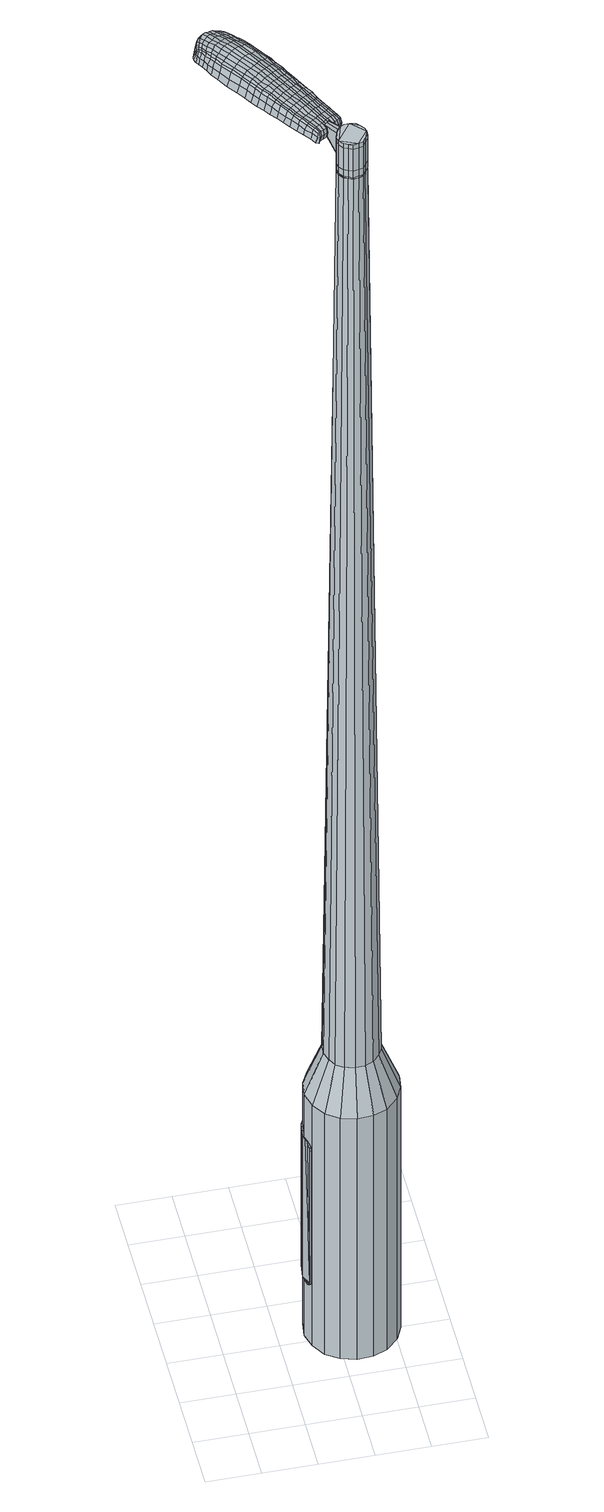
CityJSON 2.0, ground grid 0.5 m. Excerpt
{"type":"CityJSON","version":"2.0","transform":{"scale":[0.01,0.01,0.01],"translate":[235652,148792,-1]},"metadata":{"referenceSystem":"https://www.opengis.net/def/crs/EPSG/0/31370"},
"CityObjects":{
"object1":{"type":"GenericCityObject","attributes":{"cluster":105,"mean_distance_to_centroid":0.199,"new_centroid_x":235653.18,"new_centroid_y":148793.1,"mean_distance_to_camera":7.08,"H1":-46.33,"H2":-63.72,"Z_final":113.81,"cluster2":-1,"proj_x":235655.33,"proj_y":148791.67,"id_line":62693,"bearing_l":213.71,"distance":2.59,"orientation":"right","G_obj":123.71},"geometry":[{"type":"MultiSurface","lod":"2","boundaries":[[[0,1,2,3]],[[1,4,5,2]],[[4,6,7,5]],[[6,8,9,7]],[[8,10,11,9]],[[10,12,13,11]],[[12,14,15,13]],[[14,16,17,15]],[[16,18,19,17]],[[18,20,21,19]],[[20,22,23,21]],[[22,24,25,23]],[[24,26,27,25]],[[26,28,29,27]],[[28,30,31,29]],[[30,32,33,31]],[[32,34,35,33]],[[34,0,3,35]],[[36,37,38,39]],[[38,40,41,42]],[[41,43,42]],[[42,44,45,46]],[[45,47,46]],[[46,48,49,50]],[[49,51,50]],[[42,46,50,38]],[[50,52,39,38]],[[53,36,39]],[[2,5,7,35]],[[7,9,11,15]],[[11,13,15]],[[15,17,19,23]],[[19,21,23]],[[23,25,27,31]],[[27,29,31]],[[15,23,31,7]],[[31,33,35,7]],[[3,2,35]],[[1,0,54,55]],[[0,34,56,54]],[[34,32,57,56]],[[32,30,58,57]],[[30,28,59,58]],[[28,26,60,59]],[[26,24,61,60]],[[24,22,62,61]],[[22,20,63,62]],[[20,18,64,63]],[[18,16,65,64]],[[16,14,66,65]],[[14,12,67,66]],[[12,10,68,67]],[[10,8,69,68]],[[8,6,70,69]],[[6,4,71,70]],[[4,1,55,71]],[[55,54,72,73]],[[54,56,74,72]],[[56,57,75,74]],[[57,58,76,75]],[[58,59,77,76]],[[59,60,78,77]],[[60,61,79,78]],[[61,62,80,79]],[[62,63,81,80]],[[63,64,82,81]],[[64,65,83,82]],[[65,66,84,83]],[[66,67,85,84]],[[67,68,86,85]],[[68,69,87,86]],[[69,70,88,87]],[[70,71,89,88]],[[71,55,73,89]],[[90,91,92,93]],[[94,95,91,90]],[[75,96,95,94]],[[97,98,96,75]],[[99,100,98,97]],[[101,102,100,99]],[[79,103,102,101]],[[104,105,103,79]],[[81,106,105,104]],[[107,108,106,81]],[[83,109,108,107]],[[110,111,109,83]],[[112,113,111,110]],[[114,115,113,112]],[[87,116,115,114]],[[117,118,116,87]],[[119,120,118,117]],[[93,92,120,119]],[[121,122,123,124]],[[125,121,124,126]],[[127,125,126,128]],[[129,127,128,130]],[[131,129,130,132]],[[133,131,132,134]],[[135,133,134,136]],[[137,135,136,138]],[[139,137,138,140]],[[141,139,140,142]],[[143,141,142,144]],[[145,143,144,146]],[[147,145,146,148]],[[149,147,148,150]],[[151,149,150,152]],[[153,151,152,154]],[[73,72,90,93]],[[72,74,94,90]],[[74,75,94]],[[76,97,75]],[[76,77,99,97]],[[77,78,101,99]],[[78,79,101]],[[80,104,79]],[[80,81,104]],[[82,107,81]],[[82,83,107]],[[84,110,83]],[[84,85,112,110]],[[85,86,114,112]],[[86,87,114]],[[88,117,87]],[[88,89,119,117]],[[89,73,93,119]],[[155,156,92,91]],[[156,157,120,92]],[[157,158,118,120]],[[158,116,118]],[[159,115,116]],[[159,160,113,115]],[[160,161,111,113]],[[161,109,111]],[[162,108,109]],[[162,106,108]],[[163,105,106]],[[163,103,105]],[[164,102,103]],[[164,165,100,102]],[[165,166,98,100]],[[166,96,98]],[[167,95,96]],[[167,155,91,95]],[[39,52,153,168]],[[156,155,169,154]],[[53,39,168,122]],[[155,167,123,169]],[[36,53,122,121]],[[167,96,124,123]],[[37,36,121,125]],[[96,166,126,124]],[[38,37,125,127]],[[166,165,128,126]],[[40,38,127,129]],[[165,164,130,128]],[[41,40,129,131]],[[164,103,132,130]],[[43,41,131,133]],[[103,163,134,132]],[[42,43,133,135]],[[163,106,136,134]],[[44,42,135,137]],[[106,162,138,136]],[[45,44,137,139]],[[162,109,140,138]],[[47,45,139,141]],[[109,161,142,140]],[[46,47,141,143]],[[161,160,144,142]],[[48,46,143,145]],[[160,159,146,144]],[[49,48,145,147]],[[159,116,148,146]],[[51,49,147,149]],[[116,158,150,148]],[[50,51,149,151]],[[158,157,152,150]],[[52,50,151,153]],[[157,156,154,152]],[[153,154,170,171]],[[154,169,172,170]],[[169,123,173,172]],[[123,122,174,173]],[[122,168,175,174]],[[168,153,171,175]],[[176,177,178,179]],[[180,176,179,181]],[[176,180,182,183]],[[177,176,183,184]],[[185,186,187,188]],[[189,185,188,190]],[[185,189,191,192]],[[186,185,192,193]],[[194,195,196,197]],[[198,194,197,199]],[[194,198,200,201]],[[195,194,201,202]],[[203,204,205,206]],[[207,203,206,208]],[[203,207,209,210]],[[204,203,210,211]],[[212,213,214,215]],[[216,212,215,217]],[[212,216,218,219]],[[213,212,219,220]],[[221,222,223,224]],[[225,221,224,226]],[[221,225,227,228]],[[222,221,228,229]],[[230,231,232,233]],[[222,230,233,223]],[[230,222,229,234]],[[231,230,234,235]],[[236,237,238,239]],[[231,236,239,232]],[[236,231,235,240]],[[237,236,240,241]],[[242,180,181,243]],[[237,242,243,238]],[[242,237,241,244]],[[180,242,244,182]],[[245,246,247,248]],[[249,245,248,250]],[[245,249,251,252]],[[246,245,252,253]],[[254,255,256,257]],[[246,254,257,247]],[[254,246,253,258]],[[255,254,258,259]],[[260,261,262,263]],[[255,260,263,256]],[[260,255,259,264]],[[261,260,264,265]],[[266,267,268,269]],[[261,266,269,262]],[[266,261,265,270]],[[267,266,270,271]],[[272,177,184,273]],[[267,272,273,268]],[[272,267,271,274]],[[177,272,274,178]],[[275,276,277,278]],[[279,275,278,280]],[[275,279,281,282]],[[276,275,282,283]],[[284,285,286,287]],[[276,284,287,277]],[[284,276,283,288]],[[285,284,288,289]],[[290,291,292,293]],[[285,290,293,286]],[[290,285,289,294]],[[291,290,294,295]],[[296,189,190,297]],[[291,296,297,292]],[[296,291,295,298]],[[189,296,298,191]],[[299,300,301,302]],[[303,299,302,304]],[[299,303,305,306]],[[300,299,306,307]],[[308,309,310,311]],[[300,308,311,301]],[[308,300,307,312]],[[309,308,312,313]],[[314,315,316,317]],[[309,314,317,310]],[[314,309,313,318]],[[315,314,318,319]],[[320,321,322,323]],[[315,320,323,316]],[[320,315,319,324]],[[321,320,324,325]],[[326,186,193,327]],[[321,326,327,322]],[[326,321,325,328]],[[186,326,328,187]],[[329,215,214,330]],[[331,329,330,332]],[[329,331,333,334]],[[215,329,334,217]],[[335,331,332,336]],[[337,335,336,338]],[[335,337,339,340]],[[331,335,340,333]],[[341,337,338,342]],[[343,341,342,344]],[[341,343,345,346]],[[337,341,346,339]],[[347,343,344,348]],[[349,347,348,350]],[[347,349,351,352]],[[343,347,352,345]],[[353,349,350,354]],[[204,353,354,205]],[[353,204,211,355]],[[349,353,355,351]],[[356,357,202,201]],[[358,356,201,200]],[[356,358,359,360]],[[357,356,360,361]],[[362,363,361,360]],[[364,362,360,359]],[[362,364,365,366]],[[363,362,366,367]],[[368,369,367,366]],[[370,368,366,365]],[[368,370,371,372]],[[369,368,372,373]],[[374,375,373,372]],[[376,374,372,371]],[[374,376,209,207]],[[375,374,207,208]],[[377,378,379,380]],[[279,377,380,281]],[[377,279,280,381]],[[378,377,381,382]],[[383,198,199,384]],[[378,383,384,379]],[[383,378,382,385]],[[198,383,385,200]],[[386,387,388,389]],[[225,386,389,227]],[[386,225,226,390]],[[387,386,390,391]],[[392,393,394,395]],[[387,392,395,388]],[[392,387,391,396]],[[393,392,396,397]],[[398,195,202,399]],[[393,398,399,394]],[[398,393,397,400]],[[195,398,400,196]],[[401,402,403,404]],[[183,401,404,184]],[[401,183,182,405]],[[402,401,405,406]],[[407,408,409,410]],[[402,407,410,403]],[[407,402,406,411]],[[408,407,411,412]],[[413,206,205,414]],[[408,413,414,409]],[[413,408,412,415]],[[206,413,415,208]],[[416,417,418,419]],[[188,416,419,190]],[[416,188,187,420]],[[417,416,420,421]],[[422,210,209,423]],[[417,422,423,418]],[[422,417,421,424]],[[210,422,424,211]],[[425,426,427,428]],[[303,425,428,305]],[[425,303,304,429]],[[426,425,429,430]],[[431,216,217,432]],[[426,431,432,427]],[[431,426,430,433]],[[216,431,433,218]],[[434,435,436,437]],[[249,434,437,251]],[[434,249,250,438]],[[435,434,438,439]],[[440,441,442,443]],[[435,440,443,436]],[[440,435,439,444]],[[441,440,444,445]],[[446,213,220,447]],[[441,446,447,442]],[[446,441,445,448]],[[213,446,448,214]],[[449,450,439,438]],[[248,449,438,250]],[[449,248,247,451]],[[450,449,451,452]],[[453,454,445,444]],[[450,453,444,439]],[[453,450,452,455]],[[454,453,455,456]],[[457,330,214,448]],[[454,457,448,445]],[[457,454,456,458]],[[330,457,458,332]],[[459,460,461,462]],[[306,459,462,307]],[[459,306,305,428]],[[460,459,428,427]],[[463,334,333,464]],[[460,463,464,461]],[[463,460,427,432]],[[334,463,432,217]],[[465,466,452,451]],[[257,465,451,247]],[[465,257,256,467]],[[466,465,467,468]],[[469,470,456,455]],[[466,469,455,452]],[[469,466,468,471]],[[470,469,471,472]],[[473,336,332,458]],[[470,473,458,456]],[[473,470,472,474]],[[336,473,474,338]],[[475,476,477,478]],[[312,475,478,313]],[[475,312,307,462]],[[476,475,462,461]],[[479,340,339,480]],[[476,479,480,477]],[[479,476,461,464]],[[340,479,464,333]],[[481,482,468,467]],[[263,481,467,256]],[[481,263,262,483]],[[482,481,483,484]],[[485,486,472,471]],[[482,485,471,468]],[[485,482,484,487]],[[486,485,487,488]],[[489,342,338,474]],[[486,489,474,472]],[[489,486,488,490]],[[342,489,490,344]],[[491,492,493,494]],[[318,491,494,319]],[[491,318,313,478]],[[492,491,478,477]],[[495,346,345,496]],[[492,495,496,493]],[[495,492,477,480]],[[346,495,480,339]],[[497,498,484,483]],[[269,497,483,262]],[[497,269,268,499]],[[498,497,499,500]],[[501,502,488,487]],[[498,501,487,484]],[[501,498,500,503]],[[502,501,503,504]],[[505,348,344,490]],[[502,505,490,488]],[[505,502,504,506]],[[348,505,506,350]],[[507,508,509,510]],[[324,507,510,325]],[[507,324,319,494]],[[508,507,494,493]],[[511,352,351,512]],[[508,511,512,509]],[[511,508,493,496]],[[352,511,496,345]],[[513,514,500,499]],[[273,513,499,268]],[[513,273,184,404]],[[514,513,404,403]],[[515,516,504,503]],[[514,515,503,500]],[[515,514,403,410]],[[516,515,410,409]],[[517,354,350,506]],[[516,517,506,504]],[[517,516,409,414]],[[354,517,414,205]],[[518,519,421,420]],[[328,518,420,187]],[[518,328,325,510]],[[519,518,510,509]],[[520,355,211,424]],[[519,520,424,421]],[[520,519,509,512]],[[355,520,512,351]],[[521,522,382,381]],[[278,521,381,280]],[[521,278,277,523]],[[522,521,523,524]],[[525,358,200,385]],[[522,525,385,382]],[[525,522,524,526]],[[358,525,526,359]],[[527,528,529,530]],[[228,527,530,229]],[[527,228,227,389]],[[528,527,389,388]],[[531,532,533,534]],[[528,531,534,529]],[[531,528,388,395]],[[532,531,395,394]],[[535,357,361,536]],[[532,535,536,533]],[[535,532,394,399]],[[357,535,399,202]],[[537,538,524,523]],[[287,537,523,277]],[[537,287,286,539]],[[538,537,539,540]],[[541,364,359,526]],[[538,541,526,524]],[[541,538,540,542]],[[364,541,542,365]],[[543,544,545,546]],[[234,543,546,235]],[[543,234,229,530]],[[544,543,530,529]],[[547,548,549,550]],[[544,547,550,545]],[[547,544,529,534]],[[548,547,534,533]],[[551,363,367,552]],[[548,551,552,549]],[[551,548,533,536]],[[363,551,536,361]],[[553,554,540,539]],[[293,553,539,286]],[[553,293,292,555]],[[554,553,555,556]],[[557,370,365,542]],[[554,557,542,540]],[[557,554,556,558]],[[370,557,558,371]],[[559,560,561,562]],[[240,559,562,241]],[[559,240,235,546]],[[560,559,546,545]],[[563,564,565,566]],[[560,563,566,561]],[[563,560,545,550]],[[564,563,550,549]],[[567,369,373,568]],[[564,567,568,565]],[[567,564,549,552]],[[369,567,552,367]],[[569,570,556,555]],[[297,569,555,292]],[[569,297,190,419]],[[570,569,419,418]],[[571,376,371,558]],[[570,571,558,556]],[[571,570,418,423]],[[376,571,423,209]],[[572,573,406,405]],[[244,572,405,182]],[[572,244,241,562]],[[573,572,562,561]],[[574,575,412,411]],[[573,574,411,406]],[[574,573,561,566]],[[575,574,566,565]],[[576,375,208,415]],[[575,576,415,412]],[[576,575,565,568]],[[375,576,568,373]],[[577,578,579,580]],[[580,579,581,582]],[[583,581,579,584]],[[584,579,578,585]],[[586,587,588,589]],[[589,588,590,591]],[[592,590,588,593]],[[593,588,587,594]],[[595,596,597,598]],[[598,597,599,600]],[[601,599,597,602]],[[602,597,596,603]],[[604,605,606,607]],[[607,606,608,609]],[[610,608,606,611]],[[611,606,605,612]],[[613,614,615,616]],[[616,615,617,618]],[[619,617,615,620]],[[620,615,614,621]],[[622,623,624,625]],[[625,624,626,627]],[[628,626,624,629]],[[629,624,623,630]],[[631,632,633,634]],[[634,633,623,622]],[[630,623,633,635]],[[635,633,632,636]],[[637,638,639,640]],[[640,639,632,631]],[[636,632,639,641]],[[641,639,638,642]],[[582,581,643,644]],[[644,643,638,637]],[[642,638,643,645]],[[645,643,581,583]],[[646,647,648,649]],[[649,648,650,651]],[[652,650,648,653]],[[653,648,647,654]],[[655,656,657,658]],[[658,657,647,646]],[[654,647,657,659]],[[659,657,656,660]],[[661,662,663,664]],[[664,663,656,655]],[[660,656,663,665]],[[665,663,662,666]],[[667,668,669,670]],[[670,669,662,661]],[[666,662,669,671]],[[671,669,668,672]],[[585,578,673,674]],[[674,673,668,667]],[[672,668,673,675]],[[675,673,578,577]],[[676,677,678,679]],[[679,678,680,681]],[[682,680,678,683]],[[683,678,677,684]],[[685,686,687,688]],[[688,687,677,676]],[[684,677,687,689]],[[689,687,686,690]],[[691,692,693,694]],[[694,693,686,685]],[[690,686,693,695]],[[695,693,692,696]],[[591,590,697,698]],[[698,697,692,691]],[[696,692,697,699]],[[699,697,590,592]],[[700,701,702,703]],[[703,702,704,705]],[[706,704,702,707]],[[707,702,701,708]],[[709,710,711,712]],[[712,711,701,700]],[[708,701,711,713]],[[713,711,710,714]],[[715,716,717,718]],[[718,717,710,709]],[[714,710,717,719]],[[719,717,716,720]],[[721,722,723,724]],[[724,723,716,715]],[[720,716,723,725]],[[725,723,722,726]],[[594,587,727,728]],[[728,727,722,721]],[[726,722,727,729]],[[729,727,587,586]],[[613,616,730,731]],[[731,730,732,733]],[[734,732,730,735]],[[735,730,616,618]],[[733,732,736,737]],[[737,736,738,739]],[[740,738,736,741]],[[741,736,732,734]],[[739,738,742,743]],[[743,742,744,745]],[[746,744,742,747]],[[747,742,738,740]],[[745,744,748,749]],[[749,748,750,751]],[[752,750,748,753]],[[753,748,744,746]],[[751,750,754,755]],[[755,754,605,604]],[[612,605,754,756]],[[756,754,750,752]],[[603,757,758,602]],[[602,758,759,601]],[[760,759,758,761]],[[761,758,757,762]],[[762,763,764,761]],[[761,764,765,760]],[[766,765,764,767]],[[767,764,763,768]],[[768,769,770,767]],[[767,770,771,766]],[[772,771,770,773]],[[773,770,769,774]],[[774,775,776,773]],[[773,776,777,772]],[[610,777,776,608]],[[608,776,775,609]],[[778,779,780,781]],[[781,780,680,682]],[[681,680,780,782]],[[782,780,779,783]],[[600,599,784,785]],[[785,784,779,778]],[[783,779,784,786]],[[786,784,599,601]],[[787,788,789,790]],[[790,789,626,628]],[[627,626,789,791]],[[791,789,788,792]],[[793,794,795,796]],[[796,795,788,787]],[[792,788,795,797]],[[797,795,794,798]],[[603,596,799,800]],[[800,799,794,793]],[[798,794,799,801]],[[801,799,596,595]],[[802,803,804,805]],[[805,804,584,585]],[[583,584,804,806]],[[806,804,803,807]],[[808,809,810,811]],[[811,810,803,802]],[[807,803,810,812]],[[812,810,809,813]],[[604,607,814,815]],[[815,814,809,808]],[[813,809,814,816]],[[816,814,607,609]],[[817,818,819,820]],[[820,819,589,591]],[[586,589,819,821]],[[821,819,818,822]],[[610,611,823,824]],[[824,823,818,817]],[[822,818,823,825]],[[825,823,611,612]],[[826,827,828,829]],[[829,828,704,706]],[[704,828,705]],[[705,828,827,830]],[[618,617,831,832]],[[832,831,827,826]],[[830,827,831,833]],[[833,831,617,619]],[[834,835,836]],[[836,835,650,652]],[[651,650,835,837]],[[837,835,834,838]],[[839,840,841,842]],[[842,841,834,836]],[[838,834,841,843]],[[843,841,840,844]],[[621,614,845,846]],[[846,845,840,839]],[[844,840,845,847]],[[847,845,614,613]],[[838,848,849,837]],[[837,849,649,651]],[[646,649,849,850]],[[850,849,848,851]],[[844,852,853,843]],[[843,853,848,838]],[[851,848,853,854]],[[854,853,852,855]],[[613,731,856,847]],[[847,856,852,844]],[[855,852,856,857]],[[857,856,731,733]],[[858,859,860,861]],[[861,860,707,708]],[[706,707,860,829]],[[829,860,859,826]],[[734,735,862,863]],[[863,862,859,858]],[[826,859,862,832]],[[832,862,735,618]],[[851,864,865,850]],[[850,865,658,646]],[[655,658,865,866]],[[866,865,864,867]],[[855,868,869,854]],[[854,869,864,851]],[[867,864,869,870]],[[870,869,868,871]],[[733,737,872,857]],[[857,872,868,855]],[[871,868,872,873]],[[873,872,737,739]],[[874,875,876,877]],[[877,876,713,714]],[[708,713,876,861]],[[861,876,875,858]],[[740,741,878,879]],[[879,878,875,874]],[[858,875,878,863]],[[863,878,741,734]],[[867,880,866]],[[866,880,664,655]],[[661,664,880,881]],[[881,880,882]],[[871,883,884,870]],[[870,884,880,867]],[[882,880,884,885]],[[885,884,883,886]],[[739,743,887,873]],[[873,887,883,871]],[[886,883,887,888]],[[888,887,743,745]],[[889,890,891,892]],[[892,891,719,720]],[[714,719,891,877]],[[877,891,890,874]],[[746,747,893,894]],[[894,893,890,889]],[[874,890,893,879]],[[879,893,747,740]],[[882,895,896,881]],[[881,896,670,661]],[[667,670,896,897]],[[897,896,895,898]],[[886,899,900,885]],[[885,900,895,882]],[[898,895,900,901]],[[901,900,899,902]],[[745,749,903,888]],[[888,903,899,886]],[[902,899,903,904]],[[904,903,749,751]],[[905,906,907,908]],[[908,907,725,726]],[[720,725,907,892]],[[892,907,906,889]],[[752,753,909,910]],[[910,909,906,905]],[[889,906,909,894]],[[894,909,753,746]],[[898,911,912,897]],[[897,912,674,667]],[[585,674,912,805]],[[805,912,911,802]],[[902,913,914,901]],[[901,914,911,898]],[[802,911,914,811]],[[811,914,913,808]],[[751,755,915,904]],[[904,915,913,902]],[[808,913,915,815]],[[815,915,755,604]],[[822,916,917,821]],[[821,917,729,586]],[[726,729,917,908]],[[908,917,916,905]],[[612,756,918,825]],[[825,918,916,822]],[[905,916,918,910]],[[910,918,756,752]],[[783,919,920,782]],[[782,920,679,681]],[[676,679,920,921]],[[921,920,919,922]],[[601,759,923,786]],[[786,923,919,783]],[[922,919,923,924]],[[924,923,759,760]],[[925,926,927,928]],[[928,927,629,630]],[[628,629,927,790]],[[790,927,926,787]],[[929,930,931,932]],[[932,931,926,925]],[[787,926,931,796]],[[796,931,930,793]],[[762,757,933,934]],[[934,933,930,929]],[[793,930,933,800]],[[800,933,757,603]],[[922,935,936,921]],[[921,936,688,676]],[[685,688,936,937]],[[937,936,935,938]],[[760,765,939,924]],[[924,939,935,922]],[[938,935,939,940]],[[940,939,765,766]],[[941,942,943,944]],[[944,943,635,636]],[[630,635,943,928]],[[928,943,942,925]],[[945,946,947,948]],[[948,947,942,941]],[[925,942,947,932]],[[932,947,946,929]],[[768,763,949,950]],[[950,949,946,945]],[[929,946,949,934]],[[934,949,763,762]],[[938,951,952,937]],[[937,952,694,685]],[[691,694,952,953]],[[953,952,951,954]],[[766,771,955,940]],[[940,955,951,938]],[[954,951,955,956]],[[956,955,771,772]],[[957,958,959,960]],[[960,959,641,642]],[[636,641,959,944]],[[944,959,958,941]],[[961,962,963,964]],[[964,963,958,957]],[[941,958,963,948]],[[948,963,962,945]],[[774,769,965,966]],[[966,965,962,961]],[[945,962,965,950]],[[950,965,769,768]],[[954,967,968,953]],[[953,968,698,691]],[[591,698,968,820]],[[820,968,967,817]],[[772,777,969,956]],[[956,969,967,954]],[[817,967,969,824]],[[824,969,777,610]],[[807,970,971,806]],[[806,971,645,583]],[[642,645,971,960]],[[960,971,970,957]],[[813,972,973,812]],[[812,973,970,807]],[[957,970,973,964]],[[964,973,972,961]],[[609,775,974,816]],[[816,974,972,813]],[[961,972,974,966]],[[966,974,775,774]],[[577,580,179,178]],[[580,582,181,179]],[[592,593,192,191]],[[593,594,193,192]],[[595,598,197,196]],[[598,600,199,197]],[[619,620,219,218]],[[620,621,220,219]],[[622,625,224,223]],[[625,627,226,224]],[[631,634,233,232]],[[634,622,223,233]],[[637,640,239,238]],[[640,631,232,239]],[[582,644,243,181]],[[644,637,238,243]],[[652,653,252,251]],[[653,654,253,252]],[[654,659,258,253]],[[659,660,259,258]],[[660,665,264,259]],[[665,666,265,264]],[[666,671,270,265]],[[671,672,271,270]],[[672,675,274,271]],[[675,577,178,274]],[[682,683,282,281]],[[683,684,283,282]],[[684,689,288,283]],[[689,690,289,288]],[[690,695,294,289]],[[695,696,295,294]],[[696,699,298,295]],[[699,592,191,298]],[[700,703,302,301]],[[703,705,304,302]],[[709,712,311,310]],[[712,700,301,311]],[[715,718,317,316]],[[718,709,310,317]],[[721,724,323,322]],[[724,715,316,323]],[[594,728,327,193]],[[728,721,322,327]],[[778,781,380,379]],[[781,682,281,380]],[[600,785,384,199]],[[785,778,379,384]],[[627,791,390,226]],[[791,792,391,390]],[[792,797,396,391]],[[797,798,397,396]],[[798,801,400,397]],[[801,595,196,400]],[[705,429,304]],[[705,830,430,429]],[[830,833,433,430]],[[833,619,218,433]],[[836,437,436]],[[836,652,251,437]],[[839,842,443,442]],[[842,836,436,443]],[[621,846,447,220]],[[846,839,442,447]],[[975,976,977,978]],[[979,980,978,977]],[[981,982,983,984]],[[985,986,987,988]],[[976,989,990,977]],[[991,979,977,990]],[[992,981,984,993]],[[994,995,986,985]],[[989,996,997,990]],[[997,998,991,990]],[[999,992,993,1000]],[[1001,995,994,1002]],[[996,1003,1004,997]],[[1004,1005,998,997]],[[1006,999,1000,1007]],[[1008,1001,1002,1009]],[[1010,1011,1012,1013]],[[1014,1015,1011,1010]],[[1014,1016,1017,1015]],[[1016,1018,1019,1017]],[[1020,1021,1022,1023]],[[1024,1025,1021,1020]],[[1026,1027,1025,1024]],[[1028,1027,1026]],[[1023,1012,1011,1020]],[[1020,1011,1015,1024]],[[1015,1017,1026,1024]],[[1017,1019,1028,1026]],[[984,983,980,979]],[[993,984,979,991]],[[998,1000,993,991]],[[1005,1007,1000,998]],[[985,988,982,981]],[[994,985,981,992]],[[1002,994,992,999]],[[1009,1002,999,1006]],[[986,1010,1013,987]],[[995,1014,1010,986]],[[1016,1014,995,1001]],[[1018,1016,1001,1008]],[[1029,1030,1031,1032]],[[1031,1033,1034,1035]],[[1031,1035,1036,1037]],[[1031,1037,1032]],[[1038,1029,1032,1039]],[[1040,1039,1032,1041]],[[1042,1041,1032]],[[1043,1031,1030,1044]],[[1045,1043,1044,1046]],[[1047,1045,1046,1048]],[[1049,1047,1048,1050]],[[1051,1049,1050,1052]],[[1052,1053,1054,1055]],[[1052,1055,1056,1057]],[[1052,1057,1058,1059]],[[1058,1060,1061,1062]],[[1058,1062,1063,1064]],[[1058,1064,1059]],[[1052,1059,1051]],[[1065,1066,1030,1029]],[[1067,1068,1033,1031]],[[1069,1070,1042,1032]],[[1066,1071,1044,1030]],[[1072,1067,1031,1043]],[[1071,1073,1046,1044]],[[1074,1072,1043,1045]],[[1073,1075,1048,1046]],[[1076,1074,1045,1047]],[[1075,1077,1050,1048]],[[1078,1076,1047,1049]],[[1077,1079,1052,1050]],[[1080,1078,1049,1051]],[[1079,1081,1053,1052]],[[1082,1083,1060,1058]],[[1084,1080,1051,1059]],[[1054,1053,1081,1085]],[[1055,1054,1085,1086]],[[1056,1055,1086,1087]],[[1057,1056,1087,1088]],[[1058,1057,1088,1082]],[[1089,1065,1029,1038]],[[1090,1089,1038,1039]],[[1091,1090,1039,1040]],[[1092,1091,1040,1041]],[[1070,1092,1041,1042]],[[1034,1033,1068,1093]],[[1061,1060,1083,1094]],[[1035,1034,1093,1095]],[[1036,1035,1095,1096]],[[1037,1036,1096,1097]],[[1032,1037,1097,1069]],[[1062,1061,1094,1098]],[[1063,1062,1098,1099]],[[1064,1063,1099,1100]],[[1059,1064,1100,1084]]]}]}
},
"vertices":[
[92,146,384],[106,152,384],[106,152,96],[92,146,96],[120,153,384],[120,153,96],[134,149,384],[134,149,96],[146,140,384],[146,140,96],[154,128,384],[154,128,96],[158,113,384],[158,113,96],[156,99,384],[156,99,96],[150,86,384],[150,86,96],[139,75,384],[139,75,96],[126,70,384],[126,70,96],[111,69,384],[111,69,96],[97,73,384],[97,73,96],[85,81,384],[85,81,96],[77,94,384],[77,94,96],[73,108,384],[73,108,96],[75,123,384],[75,123,96],[82,136,384],[82,136,96],[103,114,1524],[102,110,1524],[103,105,1524],[108,122,1524],[106,101,1524],[110,99,1524],[119,98,1524],[114,97,1524],[123,99,1524],[126,103,1524],[129,112,1524],[129,107,1524],[128,116,1524],[125,120,1524],[117,124,1524],[122,123,1524],[112,124,1524],[105,119,1524],[102,132,429],[110,135,429],[95,126,429],[91,118,429],[90,109,429],[93,101,429],[97,93,429],[104,88,429],[113,86,429],[122,86,429],[130,90,429],[136,96,429],[140,104,429],[141,112,429],[139,121,429],[134,128,429],[127,133,429],[118,136,429],[108,122,1483],[112,124,1483],[105,119,1483],[103,114,1483],[102,110,1483],[103,105,1483],[106,101,1483],[110,99,1483],[114,97,1483],[119,98,1483],[123,99,1483],[126,103,1483],[129,107,1483],[129,112,1483],[128,116,1483],[125,120,1483],[122,123,1483],[117,124,1483],[108,121,1483],[108,121,1485],[113,123,1485],[113,123,1483],[105,118,1483],[105,118,1485],[103,114,1485],[103,110,1483],[103,110,1485],[104,105,1483],[104,105,1485],[106,102,1483],[106,102,1485],[110,99,1485],[114,98,1483],[114,98,1485],[119,98,1485],[123,100,1483],[123,100,1485],[126,103,1485],[128,107,1483],[128,107,1485],[128,111,1483],[128,111,1485],[127,116,1483],[127,116,1485],[125,120,1485],[121,122,1483],[121,122,1485],[117,123,1483],[117,123,1485],[103,114,1519],[105,119,1519],[105,119,1493],[103,114,1493],[102,110,1519],[102,110,1493],[103,105,1519],[103,105,1493],[106,101,1519],[106,101,1493],[110,99,1519],[110,99,1493],[114,97,1519],[114,97,1493],[119,98,1519],[119,98,1493],[123,99,1519],[123,99,1493],[126,103,1519],[126,103,1493],[129,107,1519],[129,107,1493],[129,112,1519],[129,112,1493],[128,116,1519],[128,116,1493],[125,120,1519],[125,120,1493],[122,123,1519],[122,123,1493],[117,124,1519],[117,124,1493],[112,124,1519],[112,124,1493],[108,122,1485],[112,124,1485],[117,124,1485],[122,123,1485],[128,116,1485],[129,112,1485],[129,107,1485],[123,99,1485],[114,97,1485],[106,101,1485],[103,105,1485],[102,110,1485],[105,119,1485],[108,122,1519],[108,122,1493],[100,139,1513],[100,139,1518],[98,137,1513],[95,136,1513],[95,136,1518],[98,137,1518],[73,210,1519],[77,204,1518],[77,206,1509],[74,212,1510],[68,217,1519],[69,219,1510],[68,216,1526],[72,208,1525],[76,202,1525],[41,189,1519],[45,183,1518],[47,183,1525],[43,189,1525],[36,196,1519],[38,196,1526],[34,196,1510],[39,189,1510],[43,183,1509],[15,259,1519],[18,261,1519],[17,262,1513],[14,260,1513],[12,256,1519],[11,257,1513],[13,255,1524],[16,258,1524],[19,260,1524],[56,198,1530],[60,192,1529],[63,194,1529],[59,200,1530],[51,205,1531],[54,207,1531],[48,203,1530],[53,196,1530],[57,190,1529],[101,131,1512],[103,132,1512],[102,133,1517],[100,132,1517],[98,129,1512],[98,130,1517],[98,130,1506],[100,132,1506],[103,133,1506],[39,258,1519],[41,256,1519],[42,257,1512],[40,260,1512],[37,260,1518],[38,261,1512],[37,259,1522],[38,257,1523],[40,255,1524],[44,252,1519],[48,248,1519],[48,249,1512],[45,254,1512],[43,251,1524],[47,247,1525],[51,243,1519],[56,237,1519],[56,238,1511],[52,245,1511],[50,242,1526],[55,235,1526],[62,227,1519],[63,229,1510],[61,225,1526],[110,146,1513],[107,153,1513],[106,151,1518],[110,145,1517],[113,141,1512],[112,142,1516],[113,142,1506],[111,148,1507],[107,154,1507],[103,159,1514],[99,166,1515],[98,164,1520],[102,158,1519],[103,161,1507],[100,167,1507],[95,172,1515],[91,179,1516],[91,177,1522],[95,171,1521],[96,174,1508],[92,180,1508],[88,185,1517],[84,191,1517],[83,190,1524],[87,183,1523],[88,187,1508],[85,193,1509],[80,198,1518],[80,196,1524],[81,200,1509],[9,239,1519],[10,236,1519],[12,237,1524],[10,240,1523],[8,242,1518],[9,241,1522],[6,242,1512],[7,239,1512],[9,236,1512],[13,232,1519],[15,227,1519],[17,227,1525],[14,232,1524],[11,232,1512],[14,227,1512],[18,222,1519],[23,215,1519],[24,215,1526],[20,222,1526],[17,222,1511],[21,215,1511],[29,205,1519],[31,206,1526],[27,206,1510],[85,130,1513],[80,136,1513],[79,136,1507],[84,130,1507],[89,125,1512],[87,125,1506],[89,126,1516],[86,130,1517],[82,136,1518],[76,142,1514],[71,148,1515],[70,148,1507],[74,142,1507],[77,142,1519],[73,148,1520],[67,153,1515],[62,159,1516],[61,160,1508],[65,154,1508],[69,154,1521],[64,160,1522],[58,165,1517],[54,171,1517],[52,171,1509],[56,166,1508],[60,165,1523],[55,171,1524],[49,177,1518],[47,177,1509],[51,177,1524],[97,136,1519],[99,138,1519],[93,143,1520],[95,144,1520],[91,141,1520],[95,135,1519],[89,149,1522],[91,150,1522],[85,155,1523],[87,156,1523],[82,153,1523],[86,147,1521],[81,161,1524],[83,163,1524],[76,167,1525],[79,169,1525],[74,165,1525],[78,159,1524],[72,173,1526],[75,175,1526],[68,180,1527],[71,181,1527],[65,178,1527],[69,172,1526],[64,186,1528],[67,187,1528],[61,184,1528],[17,256,1527],[20,258,1527],[14,253,1526],[17,249,1527],[20,252,1528],[23,254,1528],[23,246,1529],[26,249,1529],[20,244,1528],[24,238,1530],[27,240,1530],[30,242,1530],[31,234,1531],[34,236,1531],[28,232,1530],[33,224,1531],[36,227,1531],[39,229,1531],[43,216,1531],[46,218,1531],[40,214,1531],[8,244,1518],[8,247,1519],[7,247,1513],[6,244,1513],[9,243,1523],[9,246,1523],[10,252,1519],[9,252,1513],[11,251,1524],[35,261,1518],[32,262,1518],[33,261,1523],[35,260,1523],[36,263,1513],[33,263,1513],[29,263,1519],[25,263,1519],[26,262,1524],[29,262,1523],[29,264,1513],[25,264,1513],[21,263,1519],[22,261,1524],[21,264,1513],[71,207,1528],[69,206,1528],[73,200,1528],[75,201,1527],[66,215,1528],[65,214,1529],[67,205,1529],[64,203,1530],[68,197,1529],[71,199,1528],[62,212,1529],[59,211,1530],[61,201,1530],[65,195,1529],[56,209,1531],[44,189,1528],[46,191,1529],[41,198,1529],[39,196,1528],[48,184,1527],[50,185,1528],[49,193,1529],[44,201,1530],[53,187,1528],[91,124,1512],[92,125,1512],[92,127,1517],[91,126,1517],[90,124,1506],[91,126,1506],[95,127,1512],[95,128,1517],[94,128,1506],[113,139,1512],[112,138,1512],[112,139,1506],[113,140,1506],[112,140,1517],[111,139,1517],[110,137,1512],[107,135,1512],[107,136,1506],[110,138,1506],[109,137,1517],[107,136,1517],[105,134,1512],[105,135,1506],[104,135,1517],[109,144,1519],[108,143,1519],[105,151,1520],[104,150,1520],[106,142,1519],[104,141,1519],[102,148,1520],[100,147,1520],[101,139,1519],[97,145,1520],[88,130,1519],[89,131,1519],[85,137,1520],[83,136,1520],[92,133,1519],[88,139,1520],[101,157,1521],[100,156,1521],[97,163,1522],[96,162,1522],[98,155,1521],[96,153,1521],[94,161,1522],[92,159,1523],[93,152,1522],[89,158,1523],[79,142,1521],[80,143,1521],[76,149,1522],[74,148,1522],[83,145,1521],[79,151,1522],[94,170,1523],[92,169,1523],[90,176,1524],[88,175,1524],[90,167,1523],[88,166,1524],[86,174,1525],[84,172,1525],[85,164,1524],[81,170,1525],[70,154,1523],[72,155,1523],[67,161,1524],[65,160,1524],[75,157,1524],[70,163,1525],[86,182,1525],[84,181,1525],[82,189,1526],[81,188,1526],[82,180,1526],[80,178,1526],[78,186,1527],[76,185,1527],[77,177,1526],[73,183,1527],[61,166,1525],[63,167,1525],[59,173,1526],[57,172,1526],[66,169,1526],[62,175,1527],[78,195,1527],[77,194,1527],[75,192,1527],[72,191,1528],[69,189,1528],[52,178,1527],[54,179,1527],[58,181,1528],[10,241,1525],[11,244,1525],[12,238,1526],[13,241,1526],[12,248,1526],[14,245,1527],[36,258,1525],[34,259,1525],[36,256,1526],[39,255,1525],[31,259,1525],[27,260,1526],[30,256,1527],[33,256,1526],[24,259,1526],[26,255,1527],[15,234,1526],[15,236,1527],[18,228,1527],[19,231,1528],[17,240,1528],[21,234,1529],[42,251,1526],[40,251,1527],[43,246,1528],[45,246,1527],[37,251,1527],[33,251,1528],[37,245,1529],[40,246,1528],[30,250,1528],[34,244,1530],[21,223,1528],[22,225,1529],[25,216,1528],[27,218,1529],[25,228,1529],[30,221,1530],[49,241,1528],[47,241,1528],[52,234,1529],[54,234,1528],[44,240,1529],[41,240,1530],[46,232,1530],[49,233,1530],[38,238,1530],[43,231,1531],[32,206,1529],[34,208,1529],[37,211,1530],[60,225,1528],[58,224,1529],[56,223,1530],[53,221,1530],[50,220,1531],[75,205,1509],[75,203,1518],[71,209,1518],[72,211,1509],[67,216,1519],[67,218,1510],[66,215,1525],[71,207,1525],[74,201,1525],[48,184,1525],[47,184,1518],[42,190,1518],[44,190,1525],[37,197,1519],[39,197,1525],[35,197,1510],[40,190,1509],[45,184,1509],[18,260,1513],[19,259,1519],[16,258,1519],[16,258,1513],[14,255,1519],[13,256,1513],[15,254,1524],[17,256,1524],[20,258,1524],[62,194,1528],[60,192,1528],[56,198,1529],[58,200,1529],[51,206,1529],[53,207,1529],[48,204,1529],[53,196,1529],[57,190,1528],[101,135,1516],[102,134,1512],[100,133,1512],[99,133,1516],[97,131,1512],[97,132,1516],[96,132,1506],[99,133,1506],[101,135,1506],[40,256,1512],[40,255,1519],[38,257,1518],[38,258,1512],[36,258,1518],[37,260,1512],[36,257,1522],[37,256,1523],[39,253,1523],[47,248,1512],[46,246,1519],[43,251,1519],[43,253,1512],[42,250,1524],[45,245,1525],[55,237,1511],[54,235,1519],[50,242,1519],[50,244,1511],[49,240,1525],[53,234,1526],[60,226,1519],[61,228,1510],[60,224,1526],[104,151,1518],[105,152,1513],[109,145,1513],[108,144,1517],[111,141,1512],[110,141,1515],[111,142,1506],[109,147,1506],[105,153,1507],[97,163,1520],[97,165,1514],[101,158,1514],[100,157,1519],[101,160,1507],[98,166,1507],[89,176,1522],[90,178,1516],[93,171,1515],[93,170,1521],[94,173,1508],[90,179,1508],[82,189,1523],[82,190,1517],[86,184,1516],[85,183,1522],[87,186,1508],[83,192,1508],[79,197,1517],[78,195,1524],[79,199,1509],[13,237,1523],[12,237,1519],[11,240,1518],[12,240,1523],[10,242,1518],[11,242,1522],[8,242,1512],[9,240,1512],[10,237,1512],[19,228,1525],[17,228,1519],[14,233,1519],[16,233,1524],[13,233,1512],[15,228,1512],[26,216,1526],[24,216,1519],[20,223,1519],[22,223,1525],[18,223,1511],[22,216,1511],[31,207,1519],[32,207,1526],[29,207,1510],[81,137,1507],[82,137,1513],[87,131,1513],[85,131,1506],[90,127,1512],[89,127,1506],[90,128,1515],[88,131,1517],[83,137,1518],[71,149,1507],[73,149,1514],[77,143,1514],[76,143,1507],[79,143,1519],[74,149,1520],[62,161,1508],[64,161,1516],[68,155,1515],[67,155,1508],[70,155,1521],[66,161,1522],[53,173,1508],[55,172,1517],[60,167,1516],[58,167,1508],[61,167,1522],[57,173,1523],[51,178,1517],[49,179,1509],[53,178,1524],[97,137,1518],[99,139,1518],[93,143,1519],[95,144,1519],[90,141,1519],[94,136,1518],[89,149,1520],[91,151,1520],[84,155,1521],[87,157,1521],[82,154,1521],[86,148,1520],[80,162,1523],[83,163,1523],[76,168,1524],[78,169,1524],[73,166,1524],[78,160,1523],[72,174,1525],[74,175,1525],[68,180,1526],[70,182,1526],[65,178,1526],[69,172,1525],[64,186,1527],[66,188,1527],[61,184,1527],[21,256,1526],[18,255,1526],[16,252,1525],[18,249,1526],[20,251,1526],[23,253,1526],[27,248,1528],[24,246,1528],[21,243,1527],[25,238,1528],[28,240,1529],[31,242,1529],[34,236,1530],[32,234,1530],[29,232,1529],[34,224,1530],[37,227,1530],[39,229,1530],[46,218,1530],[44,216,1530],[41,214,1530],[9,246,1513],[10,246,1518],[10,244,1518],[8,244,1512],[11,243,1523],[11,245,1523],[12,251,1519],[11,251,1513],[13,250,1523],[32,259,1523],[32,260,1518],[34,259,1518],[34,258,1523],[35,261,1512],[32,261,1512],[26,260,1523],[25,261,1519],[29,261,1519],[29,260,1523],[29,262,1513],[25,262,1513],[22,261,1519],[23,259,1524],[22,261,1513],[72,200,1527],[69,206,1527],[70,207,1527],[73,201,1526],[65,214,1527],[64,213,1528],[67,197,1528],[64,203,1528],[66,205,1528],[70,199,1527],[62,212,1528],[59,211,1529],[61,202,1529],[65,196,1528],[56,209,1529],[41,198,1528],[46,191,1527],[45,190,1527],[40,197,1527],[49,185,1526],[50,186,1527],[49,194,1528],[44,201,1528],[53,188,1527],[91,128,1516],[91,127,1512],[90,126,1512],[90,127,1516],[90,128,1506],[94,129,1512],[94,130,1516],[93,129,1506],[110,140,1512],[111,140,1512],[111,141,1506],[110,141,1516],[109,140,1516],[106,138,1506],[106,137,1512],[108,139,1512],[108,140,1506],[108,139,1516],[105,138,1516],[104,136,1512],[104,137,1506],[103,136,1516],[107,144,1518],[108,144,1518],[104,150,1519],[103,150,1519],[103,141,1518],[105,143,1518],[101,149,1519],[99,147,1519],[101,140,1518],[97,146,1519],[85,138,1519],[89,132,1518],[88,131,1518],[84,137,1519],[91,134,1518],[87,139,1519],[99,156,1520],[100,157,1520],[96,163,1521],[95,163,1521],[95,154,1520],[97,155,1520],[93,161,1521],[91,160,1521],[93,152,1520],[89,158,1521],[76,150,1521],[80,144,1520],[79,143,1520],[75,149,1521],[83,146,1520],[79,152,1521],[92,169,1522],[88,176,1523],[88,175,1523],[87,166,1522],[89,168,1522],[86,174,1523],[83,172,1524],[85,165,1523],[81,171,1524],[67,162,1523],[72,156,1522],[71,155,1522],[66,161,1523],[74,158,1522],[70,164,1523],[84,182,1524],[85,182,1524],[81,188,1525],[80,188,1525],[79,179,1525],[82,180,1524],[78,186,1525],[75,185,1526],[77,177,1525],[73,183,1526],[59,174,1525],[63,168,1524],[62,167,1524],[58,173,1525],[66,170,1524],[62,176,1525],[76,194,1526],[77,194,1526],[71,191,1527],[74,193,1526],[69,189,1527],[54,180,1526],[53,179,1526],[58,182,1526],[12,244,1524],[12,241,1524],[14,238,1525],[14,241,1525],[14,248,1525],[15,245,1525],[36,255,1525],[34,257,1524],[36,256,1524],[38,254,1525],[30,255,1526],[27,258,1525],[31,258,1524],[33,255,1525],[24,258,1525],[26,254,1526],[16,236,1526],[16,234,1526],[19,229,1526],[20,231,1527],[18,240,1526],[22,234,1527],[43,245,1527],[39,250,1526],[41,250,1526],[44,245,1526],[37,245,1528],[33,250,1527],[36,250,1526],[40,245,1527],[30,249,1527],[34,243,1528],[23,225,1527],[22,224,1527],[27,217,1527],[28,218,1528],[26,228,1528],[30,221,1529],[51,233,1528],[47,240,1527],[48,240,1527],[52,234,1527],[45,232,1529],[41,239,1529],[44,240,1528],[48,233,1528],[38,238,1529],[42,230,1530],[34,208,1528],[33,207,1528],[37,211,1529],[58,224,1528],[59,224,1528],[52,221,1529],[55,223,1529],[49,220,1530],[112,142,1508],[106,138,1508],[89,166,1509],[95,170,1509],[77,184,1510],[85,189,1510],[56,217,1512],[64,222,1512],[74,207,1511],[66,202,1511],[46,232,1513],[38,243,1514],[46,248,1514],[54,237,1513],[100,134,1508],[82,161,1509],[70,179,1510],[48,212,1512],[58,197,1511],[38,227,1513],[31,238,1514],[95,130,1508],[76,157,1509],[63,174,1510],[41,207,1512],[51,192,1511],[23,233,1514],[31,222,1513],[89,127,1508],[69,152,1509],[56,170,1510],[33,202,1512],[43,187,1511],[16,228,1514],[23,217,1513],[30,254,1514],[27,257,1514],[33,261,1514],[37,259,1514],[23,249,1514],[21,253,1514],[16,245,1514],[15,249,1514],[9,240,1514],[9,246,1514],[22,260,1515],[17,261,1515],[18,261,1515],[25,262,1515],[18,257,1515],[16,260,1515],[14,255,1515],[15,259,1515],[11,253,1515],[73,105,334],[72,109,334],[72,109,165],[75,95,171],[73,105,165],[74,101,165],[74,98,166],[75,96,167],[75,95,169],[74,101,334],[74,98,333],[75,96,332],[75,95,331],[75,95,328],[74,124,165],[74,124,334],[81,137,165],[81,137,334],[92,147,165],[92,147,334],[105,153,165],[105,153,334],[120,154,165],[120,154,334],[124,153,334],[128,152,334],[131,152,333],[133,151,332],[134,151,331],[134,151,328],[124,153,165],[134,151,171],[134,151,169],[133,151,167],[131,152,166],[128,152,165],[76,105,334],[75,109,334],[75,109,165],[76,105,165],[78,96,171],[78,96,328],[77,123,334],[77,123,165],[83,135,334],[83,135,165],[93,145,334],[93,145,165],[106,150,334],[106,150,165],[120,152,334],[120,152,165],[123,151,334],[133,148,328],[133,148,171],[123,151,165],[127,150,334],[130,149,333],[132,148,332],[133,148,331],[76,102,334],[77,99,333],[78,97,332],[78,96,331],[76,102,165],[133,148,169],[77,99,166],[78,97,167],[78,96,169],[132,148,167],[130,149,166],[127,150,165]
]}
